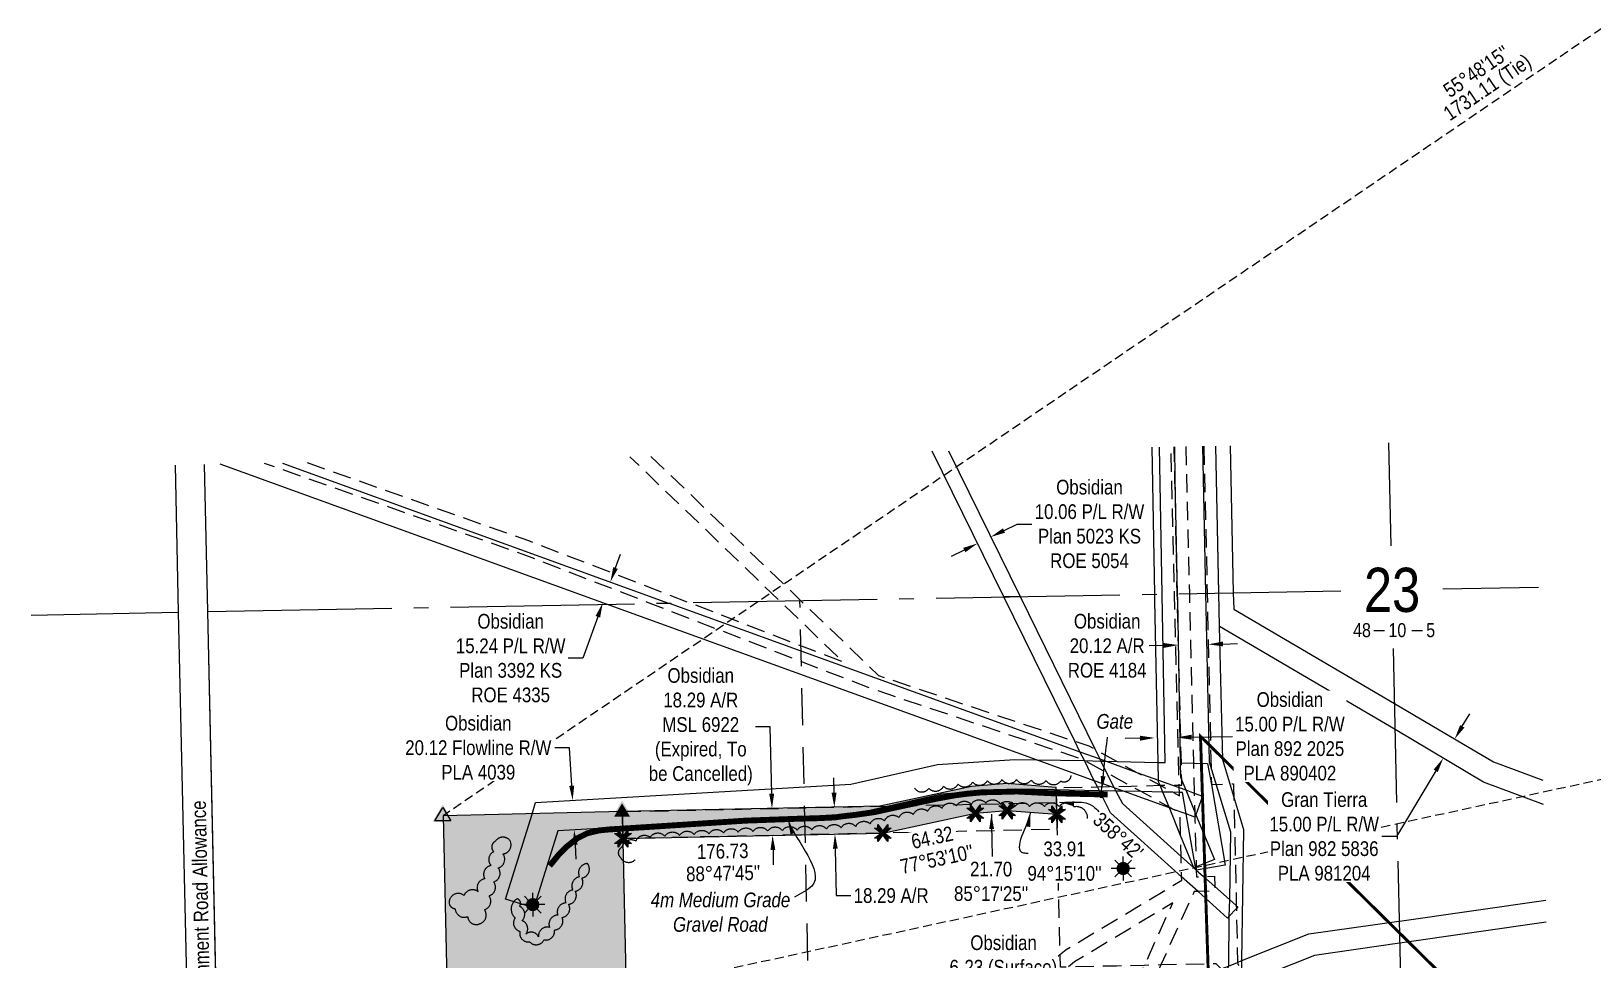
# Model space of a CAD drawing. Extents: x 606821 to 610947, y 5889970 to 5892627.
# Drawn here: x 609098 to 610159, y 5890639 to 5891271 of the extents above; entities that cross this region are included whole.
import ezdxf
from ezdxf.enums import TextEntityAlignment as Align

# ---------------------------------------------------------------- set-up
doc = ezdxf.new("R2010")
doc.units = 0
doc.header["$LTSCALE"] = 5
doc.header["$PDSIZE"] = 0.5
for name, pattern in [('0', [1, 1, 0]), ('DASHDOT2', [12.7, 6.35, -3.175, 0, -3.175]), ('foc-ACCESSROAD', [3.75, 2.5, -1.25]), ('foc-FLOWLINE', [3.75, 2.5, -1.25]), ('foc-LSD', [8, 5, -3]), ('foc-QUARTERLINE', [33, 25, -3, 2, -3]), ('foc-TIELINE', [1.875, 1.25, -0.625])]:
    doc.linetypes.add(name, pattern=pattern)
doc.layers.get('Defpoints').update_dxf_attribs({"color": 9})
for name, color, linetype in [('10', 1, 'Continuous'), ('9', 3, 'Continuous'), ('AS-ROADS', 254, 'Continuous'), ('AS-TELUS', 224, 'foc-TEL'), ('AS-WILDLIFE', 131, 'DASHDOT2'), ('C-AR', 13, 'foc-ACCESSROAD'), ('C-FLOWLINE', 13, 'foc-FLOWLINE'), ('C-RW', 13, 'Continuous'), ('C-WS', 13, 'foc-ACCESSROAD'), ('C-WS-S', 8, 'Continuous'), ('F-RW', 190, 'Continuous'), ('L-BD', 7, 'Continuous'), ('L-BD1', 253, 'Continuous'), ('L-MON', 1, 'Continuous'), ('L-QSEC', 8, 'foc-QUARTERLINE'), ('L-ROAD-T', 7, 'Continuous'), ('L-SEC', 7, 'Continuous'), ('L-SECLBL', 7, 'Continuous'), ('L-SECTION-LSD', 7, 'foc-LSD'), ('L-TIE', 7, 'foc-TIELINE'), ('P-PROPOSED', 10, 'Continuous'), ('P-PROPOSED-H', 21, 'Continuous'), ('P-TXT', 4, 'Continuous'), ('T-BUSH', 110, '0')]:
    doc.layers.add(name, color=color, linetype=linetype)
for name, color, linetype, lineweight in [('AS-GENERAL', 48, 'Continuous', 18), ('C-AR-T', 13, 'Continuous', 9), ('C-RW-T', 13, 'Continuous', 9), ('C-WS-T', 13, 'Continuous', 9), ('F-RW-T', 190, 'Continuous', 9)]:
    doc.layers.add(name, color=color, linetype=linetype, lineweight=lineweight)
doc.styles.add('175L', font='ARIALN.TTF', dxfattribs={"height": 20})
doc.styles.add('80CG', font='ARIALN.TTF', dxfattribs={"height": 10})
doc.styles.add('80L', font='ARIALN.TTF', dxfattribs={"height": 10})
doc.styles.add('foc-LtypeFont', font='ARIALN.TTF', dxfattribs={"height": 7.35})
doc.styles.add('SIMPLEX', font='ARIALN.TTF')
doc.linetypes.add('foc-TEL', pattern='A,2,-1,["T",foc-LtypeFont,S=0.2,R=0,X=-0.425,Y=-0.75],-1.24,8', length=12.24)
doc.linetypes.add('foc-TEL-NOLINE', pattern='A,0,-2,["T",foc-LtypeFont,S=0.2,R=0,X=-0.425,Y=-0.75],-10.24', length=12.24)
doc.dimstyles.new('Compass 5 000', dxfattribs={"dimscale": 5, "dimtxt": 9, "dimasz": 2, "dimexe": 0.2, "dimexo": 0.0625, "dimgap": 0.5, "dimtad": 0, "dimtih": 1, "dimtoh": 1, "dimzin": 0, "dimdsep": 46, "dimtxsty": '80CG', "dimcen": 0.1, "dimse1": 1, "dimse2": 1, "dimclrd": 256, "dimclrt": 256, "dimaunit": 1, "dimadec": 4, "dimazin": 0, "dimtfac": 0.06, "dimtofl": 0, "dimtmove": 0, "dimatfit": 1, "dimfxl": 0.2, "dimtolj": 1, "dimtzin": 0, "dimlwd": -1, "dimarcsym": 0})

# ---------------------------------------------------------------- blocks, each defined once
blk = doc.blocks.new('L-SECLBL')
at = {"layer": '9', "color": 7}
for p, q in [((-5.1, -27.8), (-12.3, -27.8)), ((20.7, -27.8), (13.5, -27.8))]:
    blk.add_line(p, q, dxfattribs=at)
at = {"layer": '10', "color": 2, "style": 'SIMPLEX'}
blk.add_attdef('SEC', text='', height=30, dxfattribs=at).set_placement((0, 0), align=Align.MIDDLE)
at = {"layer": '10', "color": 5, "style": '80L'}
blk.add_attdef('TWP', text='', height=9.5, dxfattribs=at).set_placement((-14.4, -27.4), align=Align.MIDDLE_RIGHT)
blk.add_attdef('RGE', text='', height=9.5, dxfattribs=at).set_placement((3.6, -27.4), align=Align.MIDDLE_CENTER)
blk.add_attdef('MER', text='', height=9.5, dxfattribs=at).set_placement((23.2, -27.4), align=Align.MIDDLE_LEFT)
blk = doc.blocks.new('*D42')
at = {"layer": 'C-AR-T', "transparency": 16777216}
for p, q in [((609600.2, 5890797.8), (609590.2, 5890797.8)), ((609601.2, 5890752.3), (609600.2, 5890797.8)), ((609602.1, 5890714), (609602.3, 5890704))]:
    blk.add_line(p, q, dxfattribs=at)
for points in [[(609602.9, 5890752.4), (609599.5, 5890752.3), (609601.4, 5890742.3)], [(609603.7, 5890714.1), (609600.4, 5890714), (609601.8, 5890724)]]:
    blk.add_solid(points, dxfattribs=at)
at = {"layer": 'Defpoints', "color": 0, "transparency": 16777216}
for p in [(609592.1, 5890742.1), (609592.5, 5890723.8), (609601.8, 5890724)]:
    blk.add_point(p, dxfattribs=at)
at = {"layer": 'C-AR-T', "transparency": 16777216, "insert": (609553, 5890797.8), "char_height": 10, "attachment_point": 5, "style": '80CG'}
blk.add_mtext('\\A1;Obsidian\\P18.29 A/R\\PMSL 6922\\P(Expired, To\\Pbe Cancelled)', dxfattribs=at)
blk = doc.blocks.new('*D43')
at = {"layer": 'C-AR-T', "transparency": 16777216}
for p, q in [((609867.7, 5890853.1), (609857.7, 5890852.8)), ((609907.9, 5890854), (609917.9, 5890854.3))]:
    blk.add_line(p, q, dxfattribs=at)
for points in [[(609867.6, 5890854.7), (609867.7, 5890851.4), (609877.7, 5890853.3)], [(609907.9, 5890855.7), (609908, 5890852.4), (609897.9, 5890853.8)]]:
    blk.add_solid(points, dxfattribs=at)
at = {"layer": 'Defpoints', "color": 0, "transparency": 16777216}
for p in [(609877.7, 5890853.3), (609877.7, 5890853.3), (609897.9, 5890853.8)]:
    blk.add_point(p, dxfattribs=at)
at = {"layer": 'C-AR-T', "transparency": 16777216, "insert": (609829.2, 5890852.8), "char_height": 10, "attachment_point": 5, "style": '80CG'}
blk.add_mtext('\\A1;Obsidian\\P20.12 A/R\\PROE 4184', dxfattribs=at)
blk = doc.blocks.new('*D47')
at = {"layer": 'C-RW-T', "transparency": 16777216}
for p, q in [((609851.5, 5890790), (609841.5, 5890789.8)), ((609886.6, 5890790.7), (609914.4, 5890791.2))]:
    blk.add_line(p, q, dxfattribs=at)
for points in [[(609851.5, 5890791.7), (609851.5, 5890788.3), (609861.5, 5890790.2)], [(609886.6, 5890792.4), (609886.7, 5890789), (609876.6, 5890790.5)]]:
    blk.add_solid(points, dxfattribs=at)
at = {"layer": 'Defpoints', "color": 0, "transparency": 16777216}
for p in [(609860.7, 5890834.4), (609875.8, 5890834.7), (609861.5, 5890790.2)]:
    blk.add_point(p, dxfattribs=at)
at = {"layer": 'C-RW-T', "transparency": 16777216, "insert": (609953.4, 5890791.2), "char_height": 10, "attachment_point": 5, "style": '80CG', "bg_fill": 3, "box_fill_scale": 1.1, "bg_fill_color": 256, "bg_fill_true_color": 13158600, "bg_fill_transparency": 0}
blk.add_mtext('\\A1;Obsidian\\P15.00 P/L R/W\\PPlan 892 2025\\PPLA 890402', dxfattribs=at)
blk = doc.blocks.new('*D48')
at = {"layer": 'C-RW-T', "transparency": 16777216}
for p, q in [((609495, 5890905.7), (609498.4, 5890915.1)), ((609483, 5890872.6), (609472.9, 5890844.4)), ((609472.9, 5890844.4), (609462.9, 5890844.4))]:
    blk.add_line(p, q, dxfattribs=at)
for points in [[(609493.5, 5890906.3), (609496.6, 5890905.1), (609491.6, 5890896.3)], [(609481.5, 5890873.1), (609484.6, 5890872), (609486.4, 5890882)]]:
    blk.add_solid(points, dxfattribs=at)
at = {"layer": 'Defpoints', "color": 0, "transparency": 16777216}
for p in [(609486.4, 5890882), (609550.5, 5890875), (609545.3, 5890860.7)]:
    blk.add_point(p, dxfattribs=at)
at = {"layer": 'C-RW-T', "transparency": 16777216, "insert": (609423.8, 5890844.4), "char_height": 10, "attachment_point": 5, "style": '80CG'}
blk.add_mtext('\\A1;Obsidian\\P15.24 P/L R/W\\PPlan 3392 KS\\PROE 4335', dxfattribs=at)
blk = doc.blocks.new('*D49')
at = {"layer": 'C-RW-T', "transparency": 16777216}
for p, q in [((609759.1, 5890931.2), (609768.1, 5890935.6)), ((609768.1, 5890935.6), (609778.1, 5890935.6)), ((609732.1, 5890917.9), (609723.1, 5890913.5))]:
    blk.add_line(p, q, dxfattribs=at)
for points in [[(609758.4, 5890932.7), (609759.8, 5890929.7), (609750.1, 5890926.8)], [(609731.4, 5890919.4), (609732.9, 5890916.4), (609741.1, 5890922.4)]]:
    blk.add_solid(points, dxfattribs=at)
at = {"layer": 'Defpoints', "color": 0, "transparency": 16777216}
for p in [(609741.1, 5890922.4), (609776.3, 5890873.6), (609767.3, 5890869.1)]:
    blk.add_point(p, dxfattribs=at)
at = {"layer": 'C-RW-T', "transparency": 16777216, "insert": (609817.2, 5890935.6), "char_height": 10, "attachment_point": 5, "style": '80CG'}
blk.add_mtext('\\A1;Obsidian\\P10.06 P/L R/W\\PPlan 5023 KS\\PROE 5054', dxfattribs=at)
blk = doc.blocks.new('*D53')
at = {"layer": 'Defpoints', "color": 0, "transparency": 16777216}
for p in [(610062.1, 5890791.4), (610054.3, 5890778.4), (610057.6, 5890776.4)]:
    blk.add_point(p, dxfattribs=at)
at = {"layer": 'F-RW-T', "transparency": 16777216}
for p, q in [((610070.5, 5890798.1), (610075.7, 5890806.6)), ((610052.5, 5890767.9), (610025.8, 5890723.2)), ((610025.8, 5890723.2), (610015.8, 5890723.2))]:
    blk.add_line(p, q, dxfattribs=at)
for points in [[(610069.1, 5890798.9), (610072, 5890797.2), (610065.4, 5890789.5)], [(610051.1, 5890768.7), (610053.9, 5890767), (610057.6, 5890776.4)]]:
    blk.add_solid(points, dxfattribs=at)
at = {"layer": 'F-RW-T', "transparency": 16777216, "insert": (609976.7, 5890723.2), "char_height": 10, "attachment_point": 5, "style": '80CG', "bg_fill": 3, "box_fill_scale": 1.1, "bg_fill_color": 256, "bg_fill_true_color": 13158600, "bg_fill_transparency": 0}
blk.add_mtext('\\A1;Gran Tierra\\P15.00 P/L R/W\\PPlan 982 5836\\PPLA 981204', dxfattribs=at)
blk = doc.blocks.new('GAS')
h = blk.add_hatch(color=255)
h.dxf.hatch_style = 1
edge = h.paths.add_edge_path()
edge.add_arc((0, 0), 0.9, 0, 360)
for p, q in [((-0.81, 0), (-1.62, 0)), ((-0.57, 0.57), (-1.14, 1.14)), ((0, 0.81), (0, 1.62)), ((0.57, 0.57), (1.14, 1.14)), ((1.62, 0), (0.81, 0)), ((-0.57, -0.57), (-1.14, -1.14)), ((0, -0.81), (0, -1.62)), ((1.14, -1.14), (0.57, -0.57))]:
    blk.add_line(p, q)
blk.add_circle((0, 0), 0.8)
blk = doc.blocks.new('TEMP')
h = blk.add_hatch(color=255)
h.dxf.hatch_style = 1
h.paths.add_polyline_path([(0, 0.25), (-0.67, 1.15), (-0.67, 0.67), (-1.15, 0.67), (-0.25, 0), (-1.15, -0.67), (-0.67, -0.67), (-0.67, -1.15), (0, -0.25), (0.67, -1.15), (0.67, -0.67), (1.15, -0.67), (0.25, 0), (1.15, 0.67), (0.67, 0.67), (0.67, 1.15)])
h.paths.add_polyline_path([(0.57, 0.85), (0.57, 0.57), (0.85, 0.57), (0.08, 0), (0.85, -0.57), (0.57, -0.57), (0.57, -0.85), (0, -0.08), (-0.57, -0.85), (-0.57, -0.57), (-0.85, -0.57), (-0.08, 0), (-0.85, 0.57), (-0.57, 0.57), (-0.57, 0.85), (0, 0.08)], flags=16)
h = blk.add_hatch(color=1)
h.dxf.hatch_style = 1
h.paths.add_polyline_path([(0, 0.08), (-0.57, 0.85), (-0.57, 0.57), (-0.85, 0.57), (-0.08, 0), (-0.85, -0.57), (-0.57, -0.57), (-0.57, -0.85), (0, -0.08), (0.57, -0.85), (0.57, -0.57), (0.85, -0.57), (0.08, 0), (0.85, 0.57), (0.57, 0.57), (0.57, 0.85)])
at = {"color": 1}
for p, q in [((-0.08, 0), (0.08, 0)), ((0, 0.08), (0, -0.08))]:
    blk.add_line(p, q, dxfattribs=at)
at = {"color": 255, "flags": 128}
blk.add_lwpolyline([(-0.25, 0), (-1.15, 0.67), (-0.67, 0.67), (-0.67, 1.15), (0, 0.25), (0.67, 1.15), (0.67, 0.67), (1.15, 0.67), (0.25, 0), (1.15, -0.67), (0.67, -0.67), (0.67, -1.15), (0, -0.25), (-0.67, -1.15), (-0.67, -0.67), (-1.15, -0.67)], close=True, dxfattribs=at)
at = {"color": 1, "flags": 128}
blk.add_lwpolyline([(-0.08, 0), (-0.85, 0.57), (-0.57, 0.57), (-0.57, 0.85), (0, 0.08), (0.57, 0.85), (0.57, 0.57), (0.85, 0.57), (0.08, 0), (0.85, -0.57), (0.57, -0.57), (0.57, -0.85), (0, -0.08), (-0.57, -0.85), (-0.57, -0.57), (-0.85, -0.57)], close=True, dxfattribs=at)
blk = doc.blocks.new('*D56')
at = {"layer": 'C-RW-T', "transparency": 16777216}
for p, q in [((609463.8, 5890783.5), (609453.8, 5890783.5)), ((609465.3, 5890757.7), (609463.8, 5890783.5)), ((609467.6, 5890717.6), (609468.2, 5890707.7))]:
    blk.add_line(p, q, dxfattribs=at)
for points in [[(609467, 5890757.8), (609463.6, 5890757.6), (609465.9, 5890747.7)], [(609469.3, 5890717.7), (609465.9, 5890717.5), (609467, 5890727.6)]]:
    blk.add_solid(points, dxfattribs=at)
at = {"layer": 'Defpoints', "color": 0, "transparency": 16777216}
for p in [(609460.5, 5890747.4), (609465.9, 5890747.7), (609461.6, 5890727.3)]:
    blk.add_point(p, dxfattribs=at)
at = {"layer": 'C-RW-T', "transparency": 16777216, "insert": (609401.8, 5890783.5), "char_height": 10, "attachment_point": 5, "style": '80CG', "bg_fill": 3, "box_fill_scale": 1.1, "bg_fill_color": 256, "bg_fill_true_color": 13158600, "bg_fill_transparency": 0}
blk.add_mtext('\\A1;Obsidian\\P20.12 Flowline R/W\\PPLA 4039', dxfattribs=at)
blk = doc.blocks.new('TRIA')
blk.add_hatch(color=255).paths.add_polyline_path([(-0.04, 1.52), (-1.47, -0.87), (1.39, -0.87)])
blk = doc.blocks.new('TRIAA')
blk.add_blockref('TRIA', (0, 0))
blk = doc.blocks.new('TRIB')
at = {"color": 1}
blk.add_lwpolyline([(-1.12, -0.67), (-0.04, 1.13), (1.04, -0.67)], close=True, dxfattribs=at)
blk = doc.blocks.new('TRIBB')
blk.add_blockref('TRIB', (0, 0))
blk = doc.blocks.new('TRICC')
for name in ['TRIAA', 'TRIBB']:
    blk.add_blockref(name, (0, 0))
blk = doc.blocks.new('plspike')
blk.add_blockref('TRICC', (0, 0))
blk = doc.blocks.new('STRIA')
blk.add_hatch(color=255).paths.add_polyline_path([(-0.04, 1.52), (-1.47, -0.87), (1.39, -0.87)])
blk = doc.blocks.new('STRIAA')
blk.add_blockref('STRIA', (0, 0))
blk = doc.blocks.new('STRIB')
at = {"color": 1}
blk.add_solid([(-1.12, -0.67), (-0.04, 1.13), (1.04, -0.67)], dxfattribs=at)
blk = doc.blocks.new('STRIBB')
blk.add_blockref('STRIB', (0, 0))
blk = doc.blocks.new('STRICC')
for name in ['STRIAA', 'STRIBB']:
    blk.add_blockref(name, (0, 0))
blk = doc.blocks.new('fdspike')
blk.add_blockref('STRICC', (0, 0))
blk = doc.blocks.new('*D60')
at = {"layer": 'Defpoints', "color": 0, "transparency": 16777216}
for p in [(609646.7, 5890743.2), (609644.2, 5890724.8), (609647.1, 5890724.9)]:
    blk.add_point(p, dxfattribs=at)
at = {"layer": 'P-TXT', "transparency": 16777216}
for p, q in [((609643.6, 5890753.1), (609643.4, 5890763.1)), ((609644.4, 5890714.8), (609645.1, 5890683)), ((609645.1, 5890683), (609655.1, 5890683))]:
    blk.add_line(p, q, dxfattribs=at)
for points in [[(609645.3, 5890753.1), (609641.9, 5890753.1), (609643.8, 5890743.1)], [(609646.1, 5890714.9), (609642.8, 5890714.8), (609644.2, 5890724.8)]]:
    blk.add_solid(points, dxfattribs=at)
at = {"layer": 'P-TXT', "transparency": 16777216, "insert": (609682.4, 5890683), "char_height": 10, "attachment_point": 5, "style": '80CG'}
blk.add_mtext('\\A1;18.29 A/R', dxfattribs=at)

msp = doc.modelspace()

# ---------------------------------------------------------------- hatches: boundary and pattern name
at = {"layer": 'P-PROPOSED-H'}
h = msp.add_hatch(color=256, dxfattribs=at)
h.dxf.hatch_style = 1
h.paths.add_polyline_path([(609500.133, 5890721.804), (609676.756, 5890725.516), (609739.616, 5890739.008), (609761.235, 5890740.789), (609795.063, 5890738.274), (609794.648, 5890756.552), (609761.319, 5890759.141), (609736.936, 5890757.132), (609674.627, 5890743.758), (609499.717, 5890740.082)])
h = msp.add_hatch(color=256, dxfattribs=at)
h.dxf.hatch_style = 1
h.paths.add_polyline_path([(609380.65, 5890615.469), (609502.491, 5890618.243), (609499.717, 5890740.082), (609377.876, 5890737.308)])

# ---------------------------------------------------------------- linework, layer by layer
at = {"layer": 'AS-GENERAL', "const_width": 1.999, "flags": 128}
msp.add_lwpolyline([(609825.342, 5890749.297), (609825.505, 5890754.077)], dxfattribs=at)
at = {"layer": 'AS-ROADS', "const_width": 3.998, "flags": 128}
msp.add_lwpolyline([(609450.315, 5890703.288), (609456.677, 5890711.129), (609461.353, 5890715.872), (609469.047, 5890721.962), (609475.751, 5890725.36), (609484.026, 5890727.345), (609491.002, 5890728.004), (609525.487, 5890730.189), (609583.244, 5890733.962), (609617.959, 5890735.235), (609632.061, 5890735.613), (609644.126, 5890736.166), (609649.542, 5890736.941), (609657.895, 5890737.878), (609670.951, 5890739.74), (609685.086, 5890742.854), (609713.56, 5890748.94), (609725.883, 5890751.19), (609734.316, 5890752.288), (609744.436, 5890753.238), (609751.432, 5890753.36), (609768.017, 5890753.789), (609790.439, 5890752.627), (609829.582, 5890751.722)], dxfattribs=at)
at = {"layer": 'AS-TELUS', "linetype": 'foc-TEL-NOLINE', "flags": 128}
msp.add_lwpolyline([(609237.901, 5889971.826), (609218.002, 5890876.119), (609215.811, 5890976.054)], dxfattribs=at)
at = {"layer": 'AS-WILDLIFE', "const_width": 2, "flags": 128}
msp.add_lwpolyline([(609919.212, 5889984.322), (609892.627, 5890791.324), (610130.068, 5890556.68)], dxfattribs=at)
at = {"layer": 'C-AR', "flags": 128}
msp.add_lwpolyline([(609499.717, 5890740.082), (609794.881, 5890746.286), (609795.296, 5890728.008), (609500.133, 5890721.804)], close=True, dxfattribs=at)
at = {"layer": 'C-FLOWLINE', "flags": 128}
for points in [[(609882.622, 5890988.189), (609885.071, 5890888.323), (609887.896, 5890773.09), (609888.395, 5890752.743), (609888.712, 5890739.798), (609888.8, 5890736.345), (609888.867, 5890733.503), (609889.716, 5890702.527), (609889.765, 5890700.401), (609889.9, 5890695.832), (609894.72, 5890695.95), (609902.183, 5890696.133), (609902.353, 5890689.226), (609902.43, 5890686.071), (609890.975, 5890685.79), (609888.277, 5890685.724), (609865.743, 5890635.859), (609855.206, 5890612.545), (609846.252, 5890592.73), (609837.114, 5890572.51), (609832.383, 5890562.041), (609843.483, 5890082.896), (609838.45, 5890082.804), (609833.418, 5890082.712), (609822.266, 5890564.098), (609827.056, 5890574.694), (609832.781, 5890587.364), (609836.575, 5890595.761), (609841.718, 5890607.141), (609854.582, 5890635.605), (609873.768, 5890678.06), (609807.119, 5890638.008), (609802.662, 5890634.421), (609603.766, 5890474.384), (609482.998, 5890314.628), (609429.005, 5890271.942), (609422.762, 5890279.837), (609475.744, 5890321.724), (609596.487, 5890481.446), (609795.762, 5890641.788), (609801.345, 5890646.281), (609879.89, 5890693.483), (609879.832, 5890695.817), (609879.495, 5890709.584), (609879.146, 5890723.826), (609878.772, 5890739.068), (609873.679, 5890741.875), (609871.268, 5890743.203), (609852.228, 5890753.698), (609845.486, 5890757.414), (609828.852, 5890766.583), (609813.803, 5890774.851), (609812.643, 5890775.516), (609669.509, 5890823.442), (609518.713, 5890881.609), (609432.368, 5890914.926), (609256.555, 5890976.796)], [(609285.386, 5890977.321), (609435.851, 5890924.371), (609545.412, 5890882.097), (609649.756, 5890841.85), (609606.777, 5890883.22), (609504.889, 5890981.315)], [(609519.132, 5890981.574), (609621.018, 5890883.481), (609673.887, 5890832.59), (609807.207, 5890787.95), (609816.703, 5890784.771), (609821.025, 5890782.389), (609835.929, 5890774.174), (609849.343, 5890766.78), (609865.177, 5890758.041), (609873.897, 5890753.246), (609878.374, 5890750.779), (609878.316, 5890753.154), (609878.236, 5890756.394), (609878.193, 5890758.16), (609875.007, 5890888.138), (609872.558, 5890988.006)]]:
    msp.add_lwpolyline(points, dxfattribs=at)
at = {"layer": 'C-RW', "flags": 128}
for points in [[(609874.897, 5890988.048), (609875.3, 5890966.341), (609876.752, 5890888.171), (609876.924, 5890883.956), (609878.789, 5890773.28), (609879.626, 5890773.263), (609887.896, 5890773.09), (609897.477, 5890772.89), (609900.028, 5890758.625), (609909.416, 5890703.813), (609889.765, 5890700.401), (609889.241, 5890702.335), (609882.992, 5890738.493), (609880.466, 5890753.11), (609878.316, 5890753.154), (609873.897, 5890753.246), (609867.012, 5890753.39), (609852.228, 5890753.698), (609840.23, 5890753.949), (609835.14, 5890754.055), (609823.886, 5890754.289), (609793.184, 5890754.93), (609766.984, 5890755.477), (609716.717, 5890752.075), (609680.737, 5890743.897), (609657.837, 5890738.693), (609455.847, 5890726.973), (609439.501, 5890674.633), (609420.286, 5890680.635), (609438.318, 5890738.375), (609440.782, 5890746.264), (609655.003, 5890758.694), (609713.79, 5890772.054), (609766.512, 5890775.622), (609781.185, 5890775.316), (609813.803, 5890774.851), (609824.953, 5890774.403), (609828.632, 5890774.326), (609835.929, 5890774.174), (609863.809, 5890773.592), (609868.705, 5890773.49), (609866.599, 5890887.984), (609864.761, 5890987.864)], [(609721.32, 5890985.254), (609770.129, 5890886.214), (609758.996, 5890886.01), (609710.19, 5890985.051)], [(609893.901, 5890988.394), (609896.03, 5890888.555), (609898.617, 5890773.982), (609913.06, 5890726.31), (609912.426, 5890680.353), (609911.942, 5890668.808), (609911.623, 5890635.148), (609911.62, 5890634.769), (609900.615, 5890614.366), (609842.801, 5890591.345), (609827.324, 5890563.069), (609838.453, 5890082.679), (609840.567, 5889982.88)], [(609849.707, 5889983.047), (609847.594, 5890082.895), (609836.466, 5890560.835), (609849.21, 5890583.942), (609907.1, 5890607.107), (609914.025, 5890619.948), (609920.735, 5890632.388), (609920.826, 5890638.831), (609922.084, 5890727.621), (609907.771, 5890775.395), (609905.653, 5890865.898), (609905.118, 5890888.719), (609903.019, 5890988.56)], [(609874.897, 5890988.048), (609875.3, 5890966.341), (609876.752, 5890888.171), (609876.924, 5890883.956), (609878.789, 5890773.28), (609878.952, 5890763.726), (609879.912, 5890761.373), (609882.568, 5890754.859), (609888.712, 5890739.798), (609889.47, 5890737.942), (609902.13, 5890707.535), (609889.716, 5890702.527), (609889.241, 5890702.335), (609888.069, 5890701.862), (609879.146, 5890723.826), (609871.491, 5890742.67), (609871.268, 5890743.203), (609867.012, 5890753.39), (609865.177, 5890758.041), (609864.061, 5890760.455), (609864.043, 5890761.424), (609863.809, 5890773.592), (609861.687, 5890883.709), (609861.646, 5890887.893), (609859.806, 5890987.774)], [(609268.827, 5890977.019), (609531.171, 5890881.836), (609531.595, 5890881.845), (609810.702, 5890780.842), (609824.183, 5890775.947), (609828.632, 5890774.326), (609849.343, 5890766.78), (609864.043, 5890761.424), (609873.553, 5890758.054), (609878.236, 5890756.394), (609882.568, 5890754.859), (609888.395, 5890752.743), (609894.043, 5890750.693), (609889.47, 5890737.942), (609888.8, 5890736.345), (609882.992, 5890738.493), (609873.679, 5890741.875), (609871.491, 5890742.67), (609840.23, 5890753.949), (609834.035, 5890756.184), (609831.519, 5890757.096), (609820.432, 5890761.118), (609781.185, 5890775.316), (609488.917, 5890881.064), (609226.306, 5890976.245)]]:
    msp.add_lwpolyline(points, dxfattribs=at)
msp.add_lwpolyline([(609911.941, 5890668.808), (609911.025, 5890667.75), (609890.975, 5890685.79), (609879.832, 5890695.817), (609831.432, 5890739.368), (609823.886, 5890754.289), (609822.569, 5890756.893), (609820.432, 5890761.118), (609813.803, 5890774.851), (609810.702, 5890780.842), (609807.207, 5890787.95), (609758.996, 5890886.01), (609770.129, 5890886.214), (609821.025, 5890782.389), (609824.183, 5890775.947), (609824.953, 5890774.403), (609828.852, 5890766.583), (609833.557, 5890757.143), (609834.035, 5890756.184), (609835.14, 5890754.055), (609839.546, 5890745.565), (609879.495, 5890709.584), (609888.069, 5890701.862), (609889.765, 5890700.401), (609894.72, 5890695.95), (609902.353, 5890689.226), (609912.426, 5890680.353), (609916.994, 5890676.261), (609917.992, 5890675.367), (609917.038, 5890674.334), (609911.941, 5890668.808)], close=True, dxfattribs=at)
at = {"layer": 'C-WS', "flags": 128}
msp.add_lwpolyline([(609894.939, 5890988.413), (609897.186, 5890888.546), (609900.028, 5890758.625), (609915.108, 5890759.002), (609916.994, 5890676.261), (609917.038, 5890674.334), (609917.874, 5890637.649), (609917.905, 5890636.312), (609928.499, 5890625.737), (610031.049, 5890523.381), (610031.374, 5890508.838), (609918.327, 5890621.668), (609906.77, 5890633.203), (609903.253, 5890636.714), (609865.743, 5890635.859), (609854.582, 5890635.605), (609835.663, 5890635.174), (609825.66, 5890634.946), (609805.534, 5890634.487), (609802.662, 5890634.421), (609797.423, 5890634.302), (609794.648, 5890756.552), (609822.569, 5890756.893), (609831.519, 5890757.096), (609833.557, 5890757.143), (609845.486, 5890757.414), (609865.177, 5890758.041), (609873.553, 5890758.054), (609878.193, 5890758.16), (609879.983, 5890758.201), (609879.912, 5890761.373), (609879.626, 5890773.263), (609876.924, 5890883.956), (609876.752, 5890888.171), (609875.3, 5890966.341), (609874.812, 5890988.047)], dxfattribs=at)
at = {"layer": 'F-RW', "flags": 128}
for points in [[(610125.774, 5890744.97), (610084.914, 5890760.115), (610024.96, 5890795.97), (609905.652, 5890865.899), (609905.119, 5890888.691), (609903.019, 5890988.56)], [(609912.907, 5890988.74), (609914.951, 5890888.872), (609915.189, 5890877.613), (610024.567, 5890813.533), (610091.844, 5890773.954), (610125.397, 5890761.489)], [(609803.584, 5889982.201), (609801.305, 5890082.121), (609789.638, 5890586.277), (609806.494, 5890593.029), (609826.446, 5890601.022), (609836.362, 5890604.996), (609841.718, 5890607.142), (609855.206, 5890612.545), (609906.77, 5890633.203), (609911.623, 5890635.148), (609917.874, 5890637.649), (609920.826, 5890638.831), (609966.369, 5890656.957), (610027.531, 5890665.689), (610027.869, 5890665.738), (610127.257, 5890679.929)], [(610127.601, 5890664.868), (610028.205, 5890650.684), (610027.866, 5890650.636), (609970.15, 5890642.399), (609928.499, 5890625.737), (609918.327, 5890621.668), (609914.025, 5890619.947), (609846.252, 5890592.73), (609842.801, 5890591.345), (609836.734, 5890588.935), (609832.781, 5890587.365), (609826.817, 5890584.997), (609806.864, 5890577.072), (609804.901, 5890576.292), (609816.376, 5890082.398), (609818.697, 5889982.479)]]:
    msp.add_lwpolyline(points, dxfattribs=at)
at = {"layer": 'L-QSEC'}
for p, q in [((610022.171, 5890920.837), (610020.61, 5890990.7)), ((609218.002, 5890876.119), (609988.128, 5890890.22)), ((610057.37, 5890891.488), (610122.404, 5890892.679)), ((609097.958, 5890873.692), (609197.896, 5890875.751)), ((610040.806, 5890086.528), (610023.733, 5890850.883))]:
    msp.add_line(p, q, dxfattribs=at)
at = {"layer": 'L-SEC'}
for p, q in [((609195.705, 5890975.689), (609197.896, 5890875.751)), ((609218.002, 5890876.118), (609215.811, 5890976.054)), ((609197.896, 5890875.751), (609206.746, 5890473.572)), ((609226.853, 5890473.94), (609218.002, 5890876.118))]:
    msp.add_line(p, q, dxfattribs=at)
at = {"layer": 'L-SECTION-LSD'}
msp.add_line((609638.255, 5890079.144), (609620.437, 5890883.488), dxfattribs=at)
at = {"layer": 'L-TIE', "flags": 128}
for points in [[(610809.134, 5891709.841), (609377.876, 5890737.308)], [(609502.491, 5890618.243), (610827.428, 5890905.901)]]:
    msp.add_lwpolyline(points, dxfattribs=at)
at = {"layer": 'P-PROPOSED'}
for points in [[(609500.133, 5890721.804), (609676.756, 5890725.516), (609739.616, 5890739.008), (609761.235, 5890740.789), (609795.063, 5890738.274), (609794.648, 5890756.552), (609761.319, 5890759.141), (609736.936, 5890757.132), (609674.627, 5890743.758), (609499.717, 5890740.082)], [(609380.65, 5890615.469), (609502.491, 5890618.243), (609499.717, 5890740.082), (609377.876, 5890737.308)]]:
    msp.add_lwpolyline(points, close=True, dxfattribs=at)
at = {"layer": 'T-BUSH', "flags": 128}
for points in [[(609698.206, 5890756.149, 0.52056705), (609708.11, 5890755.906, 0.52056705), (609717.999, 5890757.367, 0.52056705), (609727.888, 5890758.827, 0.52056705), (609737.785, 5890760.211, 0.52056705), (609747.748, 5890761.032, 0.52056705), (609757.71, 5890761.853, 0.52056705), (609767.69, 5890761.917, 0.52056705), (609777.68, 5890761.565, 0.52056705), (609787.669, 5890761.213, 0.52056705), (609797.659, 5890760.861, 0.52056705), (609804.724, 5890764.592, 0.52056705)], [(609508.357, 5890707.298, -0.52056705), (609498.659, 5890708.656, -0.52056705), (609499.76, 5890716.353, -0.52056705), (609508.977, 5890720.121, -0.52056705), (609518.651, 5890722.64, -0.52056705), (609528.603, 5890723.374, -0.52056705), (609538.584, 5890723.928, -0.52056705), (609548.564, 5890724.481, -0.52056705), (609558.545, 5890725.035, -0.52056705), (609568.526, 5890725.588, -0.52056705), (609578.506, 5890726.142, -0.52056705), (609588.488, 5890726.665, -0.52056705), (609598.481, 5890726.935, -0.52056705), (609608.473, 5890727.204, -0.52056705), (609618.465, 5890727.473, -0.52056705), (609628.458, 5890727.742, -0.52056705), (609638.434, 5890728.298, -0.52056705), (609648.393, 5890729.15, -0.52056705), (609658.353, 5890730.002, -0.52056705), (609668.172, 5890731.784, -0.52056705), (609677.937, 5890733.918, -0.52056705), (609687.703, 5890736.052, -0.52056705), (609697.469, 5890738.185, -0.52056705), (609707.234, 5890740.319, -0.52056705), (609717, 5890742.453, -0.52056705), (609726.839, 5890744.108, -0.52056705), (609736.794, 5890745.012, -0.52056705), (609746.749, 5890745.915, -0.52056705), (609756.654, 5890745.205, -0.52056705), (609766.532, 5890743.677, -0.52056705), (609776.518, 5890743.546, -0.52056705), (609786.514, 5890743.538, -0.52056705), (609796.51, 5890743.531, -0.52056705), (609806.506, 5890743.523, -0.52056705), (609815.558, 5890735.301, -0.52056705)]]:
    msp.add_lwpolyline(points, format="xyb", dxfattribs=at)
for points in [[(609423.455, 5890720.236, 0.52056705), (609413.46, 5890720.045, 0.52056705), (609412.3, 5890712.792, 0.52056705), (609410.529, 5890703.471, 0.52056705), (609406.185, 5890694.468, 0.52056705), (609401.753, 5890685.572, 0.52056705), (609392.078, 5890683.059, 0.52056705), (609382.403, 5890680.546, 0.52056705), (609386.103, 5890674.075, 0.52056705), (609394.557, 5890668.741, 0.52056705), (609402.832, 5890663.905, 0.52056705), (609405.975, 5890673.394, 0.52056705), (609409.119, 5890682.883, 0.52056705), (609412.262, 5890692.372, 0.52056705), (609415.405, 5890701.861, 0.52056705), (609418.548, 5890711.35, 0.52056705)], [(609426.84, 5890667.851, 0.52056705), (609430.092, 5890658.733, 0.52056705), (609436.634, 5890651.554, 0.52056705), (609446.53, 5890652.963, 0.52056705), (609453.629, 5890659.646, 0.52056705), (609458.731, 5890668.157, 0.52056705), (609463.221, 5890677.088, 0.52056705), (609467.71, 5890686.019, 0.52056705), (609472.165, 5890694.967, 0.52056705), (609476.544, 5890703.953, 0.52056705), (609475.181, 5890704.664, 0.52056705), (609470.632, 5890695.763, 0.52056705), (609466.084, 5890686.861, 0.52056705), (609461.441, 5890678.016, 0.52056705), (609455.84, 5890669.737, 0.52056705), (609450.24, 5890661.457, 0.52056705), (609442.742, 5890654.932, 0.52056705), (609434.028, 5890656.713, 0.52056705), (609431.558, 5890665.986, 0.52056705), (609429.852, 5890675.835, 0.52056705), (609428.292, 5890680.867, 0.52056705)]]:
    msp.add_lwpolyline(points, format="xyb", close=True, dxfattribs=at)

# ---------------------------------------------------------------- block references
at = {"layer": 'C-WS-S', "xscale": 5, "yscale": 5, "zscale": 5}
msp.add_blockref('GAS', (609438.811, 5890676.89), dxfattribs=at)
at = {"layer": 'L-MON', "xscale": 4.997993300000004, "yscale": 4.997993300000004, "zscale": 4.997993300000004}
for name, p in [('fdspike', (609499.717, 5890740.082)), ('TEMP', (609739.616, 5890739.008)), ('TEMP', (609761.235, 5890740.789)), ('TEMP', (609795.063, 5890738.274)), ('TEMP', (609500.133, 5890721.804)), ('TEMP', (609676.756, 5890725.516))]:
    msp.add_blockref(name, p, dxfattribs=at)
at = {"layer": 'L-SECLBL'}
msp.add_blockref('L-SECLBL', (610022.841, 5890890.856), dxfattribs=at).add_auto_attribs({'SEC': '23', 'TWP': '48', 'RGE': '10', 'MER': '5'})

# ---------------------------------------------------------------- texts
at = {"layer": 'AS-GENERAL', "char_height": 9.99598, "attachment_point": 1, "style": '175L'}
for s, width, insert in [('\\pi0.61064;{\\fArial Narrow|b0|i1|c0|p34;Gate}', 24.6566, (609821.356, 5890806.458)), ('\\pi0.33149;{\\fArial Narrow|b0|i1|c0|p34;4m Medium Grade \\P\\pi15.475;Gravel Road}', 94.68384, (609518.667, 5890685.111))]:
    msp.add_mtext_dynamic_manual_height_columns(s, width=width, gutter_width=99.96, heights=[0], dxfattribs=dict(at, insert=insert))
at = {"layer": 'L-BD', "style": '80L'}
for s, height, p in [("55°48'15''", 9.996, (610080.162, 5891243.211)), ('1731.11 (Tie)', 9.99599, (610088.168, 5891231.429))]:
    msp.add_text(s, height=height, rotation=34.1959, dxfattribs=at).set_placement(p, align=Align.MIDDLE)
at = {"layer": 'L-BD1', "style": '80L'}
for s, rotation, p in [('176.73', 1.204, (609567.91, 5890713.231)), ("77°53'10''", 12.1138, (609713.431, 5890707.829)), ("88°47'45''", 1.204, (609568.225, 5890698.24))]:
    msp.add_text(s, height=9.996, rotation=rotation, dxfattribs=at).set_placement(p, align=Align.MIDDLE)
at = {"layer": 'L-ROAD-T', "style": '80L'}
msp.add_text('Government Road Allowance', height=10, rotation=91.260595, dxfattribs=at).set_placement((609213.204, 5890673.217), align=Align.MIDDLE_CENTER)

# ---------------------------------------------------------------- dimensions: what is measured, and where the dimension line sits
at = {"layer": 'C-AR-T'}
dim = msp.add_aligned_dim(p1=(609897.947, 5890853.778), p2=(609877.672, 5890853.281), distance=-0.021, text='Obsidian\\P20.12 A/R\\PROE 4184', dimstyle='Compass 5 000', dxfattribs=at)
dim.commit()
dim.dimension.update_dxf_attribs({"geometry": '*D43', "text_midpoint": (609829.154, 5890852.813)})
dim = msp.add_linear_dim(base=(609601.837, 5890724.039), p1=(609592.11, 5890742.12), p2=(609592.528, 5890723.826), angle=271.309818, text='Obsidian\\P18.29 A/R\\PMSL 6922\\P(Expired, To\\Pbe Cancelled)', dimstyle='Compass 5 000', dxfattribs=at)
dim.commit()
dim.dimension.update_dxf_attribs({"geometry": '*D42', "text_midpoint": (609553.023, 5890797.791), "dimtype": 161})
at = {"layer": 'C-RW-T'}
dim = msp.add_linear_dim(base=(609486.431, 5890881.965), p1=(609550.516, 5890875.004), p2=(609545.327, 5890860.66), angle=250.113288, text='Obsidian\\P15.24 P/L R/W\\PPlan 3392 KS\\PROE 4335', dimstyle='Compass 5 000', dxfattribs=at)
dim.commit()
dim.dimension.update_dxf_attribs({"geometry": '*D48', "text_midpoint": (609423.773, 5890844.447), "dimtype": 161})

# ---------------------------------------------------------------- leaders
at = {"layer": 'AS-GENERAL', "path_type": 1}
for points in [[(609825.386, 5890754.282), (609829.391, 5890790.804)], [(609612.187, 5890734.57), (609628.493, 5890689.522), (609616.652, 5890681.991)]]:
    msp.add_leader(points, dimstyle='Compass 5 000', override={"dimgap": 0.5, "dimtad": 0}, dxfattribs=at)
at = {"layer": 'L-BD', "path_type": 1}
msp.add_leader([(609796.769, 5890746.606), (609819.667, 5890743.853), (609823.626, 5890740.068)], dimstyle='Compass 5 000', override={"dimgap": 0.5, "dimtad": 0}, dxfattribs=at)
at = {"layer": 'L-BD1', "path_type": 1}
msp.add_leader([(609750.524, 5890738.307), (609751.018, 5890709.679)], dimstyle='Compass 5 000', override={"dimgap": 0.5, "dimtad": 0}, dxfattribs=at)

# ---------------------------------------------------------------- next in the draw order: texts
at = {"layer": 'C-WS-T', "insert": (609721.808, 5890656.022), "char_height": 9.99598, "attachment_point": 1, "style": '175L', "bg_fill": 3, "box_fill_scale": 1.15, "bg_fill_color": 256, "bg_fill_true_color": 256, "bg_fill_transparency": 0}
msp.add_mtext_dynamic_manual_height_columns('\\pi14.389;Obsidian\\P\\pi0.25454;6-23 (Surface)\\P\\pi10.285;ROE 4184', width=72.59468, gutter_width=99.96, heights=[0], dxfattribs=at)
at = {"layer": 'L-BD1', "insert": (609710.284, 5890722.489), "char_height": 9.996, "width": 30.16226, "attachment_point": 5, "rotation": 12.1138, "style": '80L', "bg_fill": 3, "box_fill_scale": 1.15, "bg_fill_color": 256, "bg_fill_true_color": 256, "bg_fill_transparency": 0}
msp.add_mtext('64.32', dxfattribs=at)
at = {"layer": 'L-BD1', "insert": (609800.215, 5890719.799), "char_height": 9.99599, "width": 51.0004, "attachment_point": 2, "style": '80L', "bg_fill": 3, "box_fill_scale": 1.15, "bg_fill_color": 256, "bg_fill_true_color": 256, "bg_fill_transparency": 0}
msp.add_mtext("33.91 94°15'10''", dxfattribs=at)

# ---------------------------------------------------------------- next in the draw order: dimensions: what is measured, and where the dimension line sits
at = {"layer": 'C-RW-T'}
dim = msp.add_linear_dim(base=(609465.866, 5890747.719), p1=(609461.634, 5890727.309), p2=(609460.468, 5890747.406), angle=93.320854, text='Obsidian\\P20.12 Flowline R/W\\PPLA 4039', dimstyle='Compass 5 000', override={"dimtfill": 1}, dxfattribs=at)
dim.commit()
dim.dimension.update_dxf_attribs({"geometry": '*D56', "text_midpoint": (609401.841, 5890783.525), "dimtype": 161})

# ---------------------------------------------------------------- next in the draw order: block references
at = {"layer": 'C-WS-S', "xscale": 5.000000000000002, "yscale": 5.000000000000002, "zscale": 5.000000000000002}
msp.add_blockref('GAS', (609840.096, 5890701.449), dxfattribs=at)
at = {"layer": 'L-MON', "xscale": 4.997993300000004, "yscale": 4.997993300000004, "zscale": 4.997993300000004}
msp.add_blockref('plspike', (609377.876, 5890737.308), dxfattribs=at)

# ---------------------------------------------------------------- next in the draw order: texts
at = {"layer": 'L-BD', "insert": (609840.073, 5890727.369), "char_height": 9.996, "width": 11.10401, "attachment_point": 2, "rotation": 318.01876, "style": '80L'}
msp.add_mtext("358°42'", dxfattribs=at)
at = {"layer": 'L-BD1', "insert": (609750.33, 5890706.055), "char_height": 9.99599, "width": 51.05026, "attachment_point": 2, "style": '80L'}
msp.add_mtext("21.70 85°17'25''", dxfattribs=at)

# ---------------------------------------------------------------- next in the draw order: dimensions: what is measured, and where the dimension line sits
at = {"layer": 'P-TXT'}
dim = msp.add_linear_dim(base=(609644.209, 5890724.832), p1=(609646.672, 5890743.171), p2=(609647.056, 5890724.892), angle=271.203996, text='18.29 A/R', dimstyle='Compass 5 000', dxfattribs=at)
dim.commit()
dim.dimension.update_dxf_attribs({"geometry": '*D60', "text_midpoint": (609682.369, 5890683.043), "dimtype": 161})

# ---------------------------------------------------------------- next in the draw order: leaders
at = {"layer": 'L-BD1', "path_type": 1}
msp.add_leader([(609777.047, 5890739.754), (609772.378, 5890712.117), (609775.611, 5890711.758)], dimstyle='Compass 5 000', override={"dimgap": 0.5, "dimtad": 0}, dxfattribs=at)

# ---------------------------------------------------------------- next in the draw order: dimensions: what is measured, and where the dimension line sits
at = {"layer": 'C-RW-T'}
dim = msp.add_linear_dim(base=(609861.513, 5890790.202), p1=(609875.774, 5890834.74), p2=(609860.657, 5890834.448), angle=181.108449, text='Obsidian\\P15.00 P/L R/W\\PPlan 892 2025\\PPLA 890402', dimstyle='Compass 5 000', override={"dimtfill": 1}, dxfattribs=at)
dim.commit()
dim.dimension.update_dxf_attribs({"geometry": '*D47', "text_midpoint": (609953.448, 5890791.224), "dimtype": 161})

# ---------------------------------------------------------------- next in the draw order: dimensions: what is measured, and where the dimension line sits
dim = msp.add_linear_dim(base=(609741.097, 5890922.358), p1=(609776.293, 5890873.59), p2=(609767.263, 5890869.149), angle=206.185498, text='Obsidian\\P10.06 P/L R/W\\PPlan 5023 KS\\PROE 5054', dimstyle='Compass 5 000', dxfattribs=at)
dim.commit()
dim.dimension.update_dxf_attribs({"geometry": '*D49', "text_midpoint": (609817.161, 5890935.624), "dimtype": 161})
at = {"layer": 'F-RW-T'}
dim = msp.add_linear_dim(base=(610057.62, 5890776.438), p1=(610062.142, 5890791.43), p2=(610054.347, 5890778.394), angle=239.123045, text='Gran Tierra\\P15.00 P/L R/W\\PPlan 982 5836\\PPLA 981204', dimstyle='Compass 5 000', override={"dimtfill": 1}, dxfattribs=at)
dim.commit()
dim.dimension.update_dxf_attribs({"geometry": '*D53', "text_midpoint": (609976.724, 5890723.239), "dimtype": 161})

doc.saveas('drawing.dxf')
